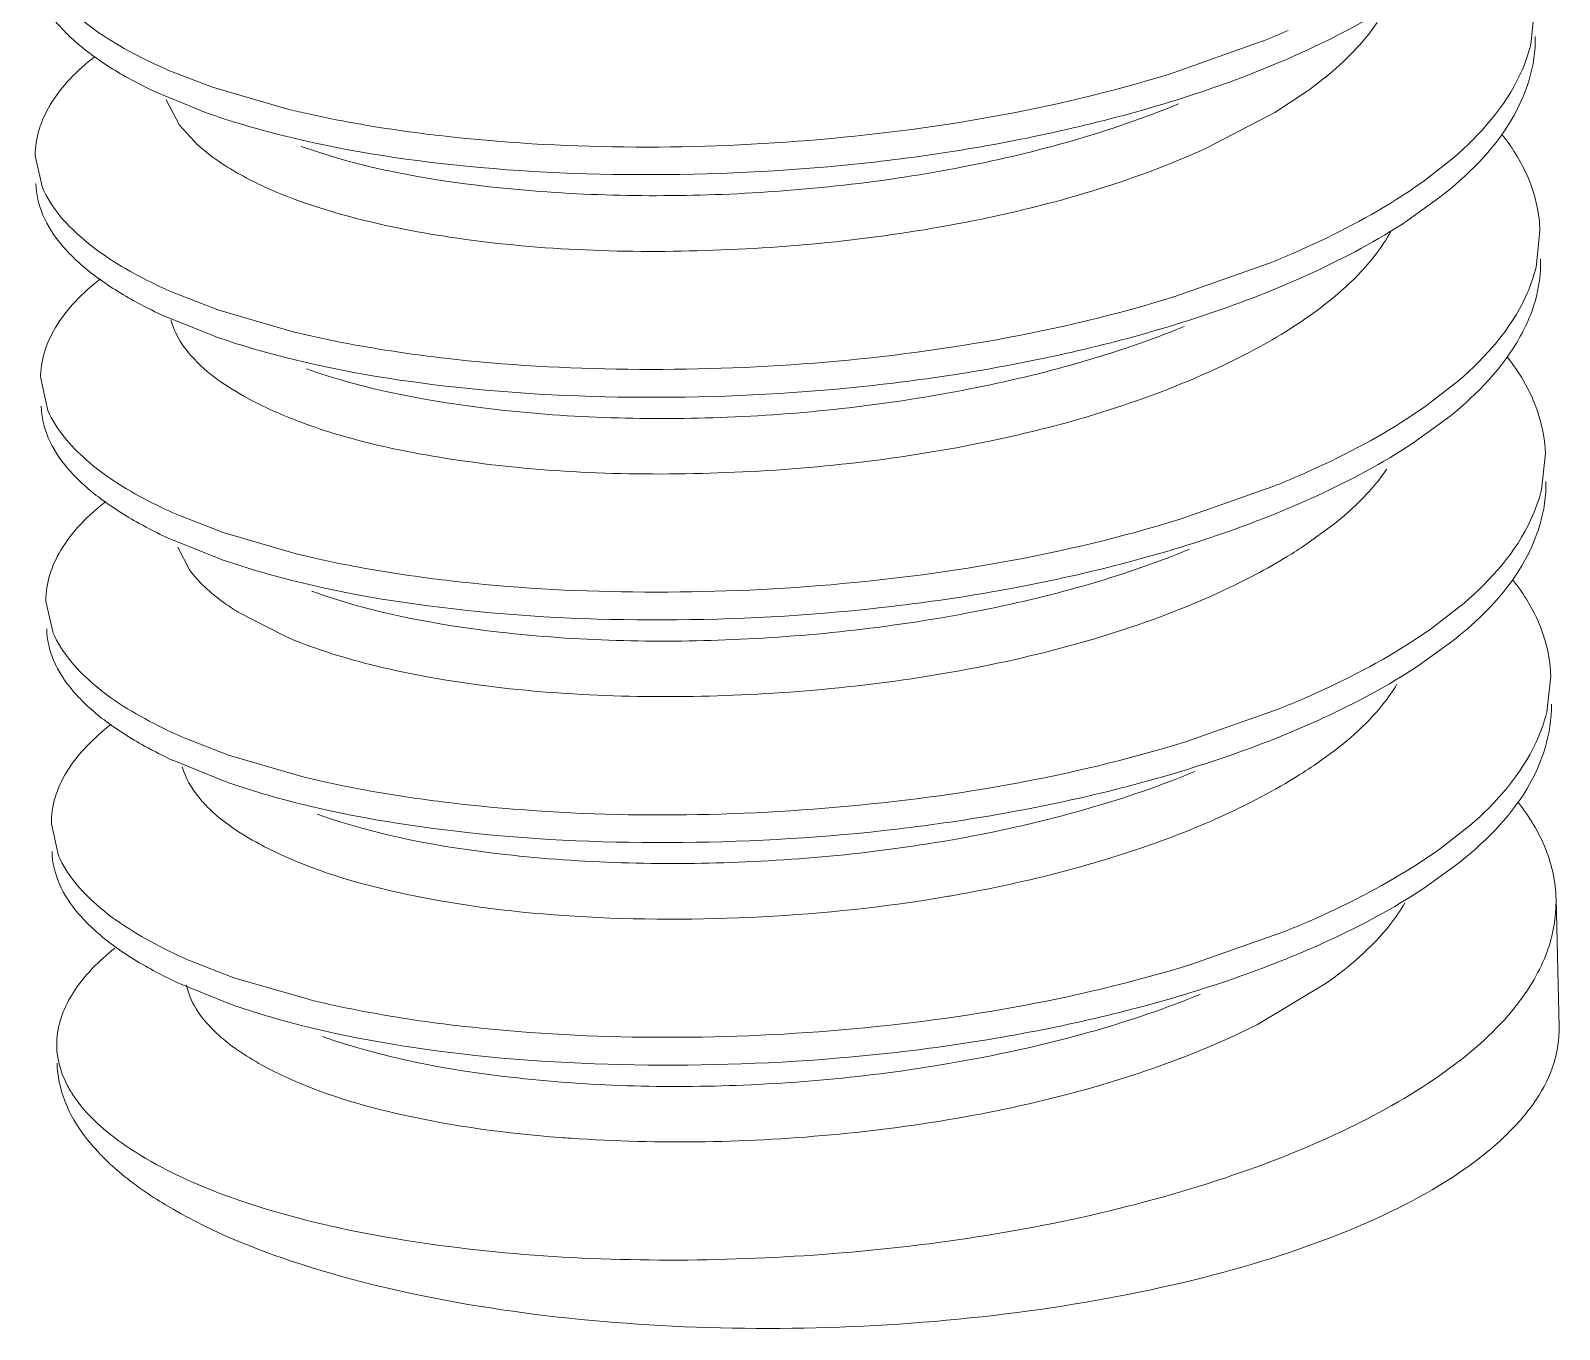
# Model space of a CAD drawing. Header units: millimetres. Extents: x 1991 to 2585, y -545 to -125.
# Drawn here: x 2501.577 to 2504.121, y -277.411 to -275.249 of the extents above; entities that cross this region are included whole.
import ezdxf

# ---------------------------------------------------------------- set-up
doc = ezdxf.new("R2010")
doc.units = ezdxf.units.MM
doc.header["$LTSCALE"] = 0.1
doc.layers.get('0').update_dxf_attribs({"lineweight": 13})

msp = doc.modelspace()

# ---------------------------------------------------------------- linework, layer by layer
at = {"color": 7, "linetype": 'Continuous'}
for p, q in [((2504.0793, -275.2123), (2504.0728, -275.2725)), ((2503.6275, -275.2666), (2503.4718, -275.3216)), ((2501.8792, -275.3436), (2501.8053, -275.315)), ((2502.0049, -275.3801), (2501.8792, -275.3436)), ((2501.7866, -275.3523), (2501.8708, -275.3866)), ((2501.8243, -275.4067), (2501.8025, -275.3643)), ((2503.6993, -275.3512), (2503.647, -275.3854)), ((2503.647, -275.3854), (2503.5337, -275.4447)), ((2501.8552, -275.44), (2501.8243, -275.4067)), ((2501.5966, -275.511), (2501.5845, -275.4578)), ((2503.9443, -275.461), (2503.8957, -275.4992)), ((2503.8676, -275.5656), (2503.9216, -275.5268)), ((2504.0882, -275.5828), (2504.0817, -275.6429)), ((2503.6365, -275.6371), (2503.4807, -275.6921)), ((2501.8881, -275.714), (2501.8142, -275.6854)), ((2501.7955, -275.7228), (2501.8797, -275.757)), ((2502.0139, -275.7506), (2501.8881, -275.714)), ((2501.6055, -275.8815), (2501.5935, -275.8282)), ((2503.9532, -275.8315), (2503.9046, -275.8696)), ((2503.8765, -275.9361), (2503.9306, -275.8972)), ((2504.0972, -275.9532), (2504.0906, -276.0134)), ((2503.6454, -276.0076), (2503.4896, -276.0625)), ((2501.897, -276.0845), (2501.8232, -276.0559)), ((2502.0227, -276.121), (2501.897, -276.0845)), ((2503.7448, -276.0712), (2503.6987, -276.1048)), ((2501.8044, -276.0933), (2501.8887, -276.1275)), ((2501.8412, -276.1466), (2501.8215, -276.1088)), ((2501.6145, -276.2519), (2501.6023, -276.1987)), ((2503.9621, -276.2019), (2503.9135, -276.2401)), ((2501.999, -276.2568), (2501.922, -276.2171)), ((2503.8854, -276.3065), (2503.9395, -276.2677)), ((2504.1061, -276.3237), (2504.0995, -276.3838)), ((2503.6542, -276.378), (2503.4985, -276.433)), ((2501.9059, -276.455), (2501.8321, -276.4263)), ((2501.8134, -276.4637), (2501.8975, -276.4979)), ((2502.0317, -276.4915), (2501.9059, -276.455)), ((2501.6233, -276.6224), (2501.6113, -276.5692)), ((2503.9713, -276.5724), (2503.9225, -276.6106)), ((2503.8943, -276.677), (2503.9484, -276.6382)), ((2504.115, -276.6942), (2504.1201, -276.9076)), ((2503.6632, -276.7485), (2503.5075, -276.8035)), ((2501.9148, -276.8254), (2501.841, -276.7968)), ((2502.0406, -276.8619), (2501.9148, -276.8254)), ((2501.8216, -276.8338), (2501.9064, -276.8684)), ((2503.7308, -276.8359), (2503.6238, -276.9002))]:
    msp.add_line(p, q, dxfattribs=at)
for centre, radius, start, end in [((2503.0026, -273.7149), 1.6729, 291.9348, 293.4742), ((2502.13, -274.5673), 0.8151, 243.1506, 246.5284), ((2502.1087, -274.6583), 0.7651, 241.1685, 245.1058), ((2502.4083, -273.7207), 1.7077, 256.3382, 257.3411), ((2503.0287, -274.1293), 1.6257, 291.9519, 293.5351), ((2502.1483, -274.9171), 0.8378, 243.2162, 246.5009), ((2502.1179, -275.0294), 0.7647, 241.1239, 245.0615), ((2502.4208, -274.0782), 1.7212, 256.3263, 257.3206), ((2503.0249, -274.4675), 1.6604, 291.9424, 293.4931), ((2502.1496, -275.3026), 0.821, 243.2141, 246.5688), ((2502.1188, -275.4161), 0.7466, 241.0603, 245.0952), ((2502.421, -274.4813), 1.6874, 256.3471, 257.3623), ((2503.0299, -274.8271), 1.6718, 291.9272, 293.4678), ((2502.1549, -275.682), 0.8113, 243.1547, 246.5493), ((2502.1253, -275.7903), 0.7422, 241.0852, 245.1465), ((2502.4351, -274.8318), 1.708, 256.3375, 257.3402), ((2502.6871, -274.2783), 2.4474, 279.7308, 280.2526), ((2503.0578, -275.2474), 1.6186, 291.9659, 293.5554), ((2502.1723, -276.0349), 0.8308, 243.1834, 246.4952), ((2502.1434, -276.1415), 0.7635, 241.6308, 245.0649), ((2502.4462, -275.1957), 1.7149, 256.3196, 257.3173), ((2503.7163, -276.6105), 0.4229, 320.2052, 322.2243), ((2503.0767, -275.839), 1.1939, 294.8338, 297.2714), ((2501.755, -276.9366), 0.1348, 176.1174, 181.2576), ((2502.6343, -274.774), 2.3241, 265.6482, 266.0774), ((2502.7091, -274.9984), 2.4049, 259.7458, 260.3128)]:
    msp.add_arc(centre, radius, start, end, dxfattribs=at)
for points, knots in [([(2501.5767, -275.1334), (2501.5771, -275.1513), (2501.586, -275.1894), (2501.6208, -275.2411), (2501.6734, -275.2885), (2501.7161, -275.3155), (2501.7397, -275.3286)], [0, 0, 0, 0, 0.202875, 0.429858, 0.694537, 1, 1, 1, 1]), ([(2501.7618, -275.2945), (2501.7225, -275.2746), (2501.6548, -275.2339), (2501.6014, -275.1722), (2501.5877, -275.1406)], [0, 0, 0, 0, 0.561312, 1, 1, 1, 1]), ([(2503.6394, -275.3086), (2503.6601, -275.3001), (2503.7355, -275.2672), (2503.8085, -275.2281), (2503.8587, -275.1952)], [0, 0, 0, 0, 0.271713, 1, 1, 1, 1]), ([(2503.8172, -275.2359), (2503.8101, -275.2465), (2503.7765, -275.2903), (2503.7338, -275.3266), (2503.6993, -275.3512)], [0, 0, 0, 0, 0.22992, 1, 1, 1, 1]), ([(2503.9216, -275.5268), (2503.9673, -275.491), (2504.0456, -275.4153), (2504.0816, -275.3076), (2504.0804, -275.2589)], [0, 0, 0, 0, 0.543633, 1, 1, 1, 1]), ([(2504.0728, -275.2725), (2504.0687, -275.2895), (2504.0425, -275.3623), (2503.9892, -275.4223), (2503.9443, -275.461)], [0, 0, 0, 0, 0.228245, 1, 1, 1, 1]), ([(2501.5845, -275.4578), (2501.5838, -275.4283), (2501.6068, -275.3618), (2501.6552, -275.3151), (2501.6838, -275.2923)], [0, 0, 0, 0, 0.446598, 1, 1, 1, 1]), ([(2503.4718, -275.3216), (2503.2775, -275.3815), (2502.8717, -275.4497), (2502.4611, -275.4475), (2502.2577, -275.4241)], [0, 0, 0, 0, 0.498081, 1, 1, 1, 1]), ([(2502.2588, -275.4704), (2502.376, -275.484), (2502.6138, -275.4949), (2502.9705, -275.4761), (2503.3158, -275.418), (2503.5369, -275.3508), (2503.6394, -275.3086)], [0, 0, 0, 0, 0.252473, 0.507945, 0.762977, 1, 1, 1, 1]), ([(2503.487, -275.3712), (2503.3725, -275.4183), (2503.1211, -275.4884), (2502.7336, -275.5305), (2502.3618, -275.5207), (2502.1272, -275.4778), (2502.0268, -275.442)], [0, 0, 0, 0, 0.250058, 0.523385, 0.784666, 1, 1, 1, 1]), ([(2501.8708, -275.3866), (2501.8982, -275.3963), (2502.0248, -275.4357), (2502.1561, -275.4586), (2502.2588, -275.4704)], [0, 0, 0, 0, 0.219973, 1, 1, 1, 1]), ([(2502.2577, -275.4241), (2502.238, -275.4218), (2502.163, -275.4123), (2502.0884, -275.3992), (2502.034, -275.3869)], [0, 0, 0, 0, 0.262178, 1, 1, 1, 1]), ([(2504.0249, -275.422), (2504.0437, -275.4459), (2504.0748, -275.4964), (2504.0875, -275.5549), (2504.0882, -275.5828)], [0, 0, 0, 0, 0.521599, 1, 1, 1, 1]), ([(2501.9699, -275.5111), (2501.9585, -275.506), (2501.918, -275.4863), (2501.8795, -275.4617), (2501.8552, -275.44)], [0, 0, 0, 0, 0.277511, 1, 1, 1, 1]), ([(2503.5337, -275.4447), (2503.41, -275.501), (2503.1374, -275.58), (2502.7163, -275.6249), (2502.3673, -275.6131), (2502.1198, -275.5658), (2502.0149, -275.5314), (2501.9699, -275.5111)], [0, 0, 0, 0, 0.255278, 0.527371, 0.793722, 0.907317, 1, 1, 1, 1]), ([(2503.8957, -275.4992), (2503.8805, -275.5101), (2503.8114, -275.5563), (2503.7369, -275.594), (2503.6779, -275.6198)], [0, 0, 0, 0, 0.224827, 1, 1, 1, 1]), ([(2501.5856, -275.5039), (2501.5861, -275.5218), (2501.595, -275.5598), (2501.6296, -275.6115), (2501.6822, -275.659), (2501.725, -275.6859), (2501.7487, -275.699)], [0, 0, 0, 0, 0.20279, 0.429586, 0.694059, 1, 1, 1, 1]), ([(2501.7708, -275.665), (2501.7314, -275.6451), (2501.6639, -275.6042), (2501.6103, -275.5427), (2501.5966, -275.511)], [0, 0, 0, 0, 0.560696, 1, 1, 1, 1]), ([(2503.6483, -275.6791), (2503.669, -275.6705), (2503.7445, -275.6377), (2503.8175, -275.5987), (2503.8676, -275.5656)], [0, 0, 0, 0, 0.271785, 1, 1, 1, 1]), ([(2503.8399, -275.5837), (2503.8328, -275.5966), (2503.7972, -275.6506), (2503.7472, -275.6938), (2503.7066, -275.7227)], [0, 0, 0, 0, 0.227586, 1, 1, 1, 1]), ([(2503.9306, -275.8972), (2503.9762, -275.8615), (2504.0373, -275.801), (2504.0831, -275.7029), (2504.0899, -275.6532), (2504.0893, -275.6293)], [0, 0, 0, 0, 0.541216, 0.777526, 1, 1, 1, 1]), ([(2504.0817, -275.6429), (2504.0776, -275.66), (2504.0516, -275.7328), (2503.9982, -275.7928), (2503.9532, -275.8315)], [0, 0, 0, 0, 0.228057, 1, 1, 1, 1]), ([(2501.5935, -275.8282), (2501.5928, -275.7988), (2501.6154, -275.7322), (2501.6641, -275.6855), (2501.6928, -275.6627)], [0, 0, 0, 0, 0.446108, 1, 1, 1, 1]), ([(2502.2677, -275.8409), (2502.3849, -275.8544), (2502.6226, -275.8655), (2502.9793, -275.8464), (2503.3247, -275.7886), (2503.5458, -275.7212), (2503.6483, -275.6791)], [0, 0, 0, 0, 0.252347, 0.507927, 0.762994, 1, 1, 1, 1]), ([(2503.4807, -275.6921), (2503.2864, -275.752), (2502.9807, -275.8041), (2502.5725, -275.8175), (2502.3673, -275.8062), (2502.2666, -275.7946)], [0, 0, 0, 0, 0.497924, 0.751572, 1, 1, 1, 1]), ([(2501.8396, -275.7855), (2501.8361, -275.7812), (2501.8235, -275.7646), (2501.8141, -275.7455), (2501.8103, -275.7308)], [0, 0, 0, 0, 0.269055, 1, 1, 1, 1]), ([(2503.7066, -275.7227), (2503.6954, -275.7307), (2503.6454, -275.7642), (2503.5919, -275.7924), (2503.5498, -275.8118)], [0, 0, 0, 0, 0.228906, 1, 1, 1, 1]), ([(2501.8797, -275.757), (2501.9072, -275.7668), (2502.0338, -275.8062), (2502.1651, -275.829), (2502.2677, -275.8409)], [0, 0, 0, 0, 0.220078, 1, 1, 1, 1]), ([(2503.4961, -275.7418), (2503.3815, -275.7886), (2503.1298, -275.8578), (2502.7426, -275.9019), (2502.3705, -275.8912), (2502.1363, -275.8475), (2502.0357, -275.8122)], [0, 0, 0, 0, 0.250006, 0.52334, 0.784675, 1, 1, 1, 1]), ([(2502.2666, -275.7946), (2502.2469, -275.7923), (2502.1719, -275.7828), (2502.0974, -275.7696), (2502.043, -275.7574)], [0, 0, 0, 0, 0.262094, 1, 1, 1, 1]), ([(2501.9727, -275.8786), (2501.9586, -275.8721), (2501.9104, -275.8475), (2501.8644, -275.8154), (2501.8396, -275.7855)], [0, 0, 0, 0, 0.285256, 1, 1, 1, 1]), ([(2504.0338, -275.7924), (2504.0435, -275.8047), (2504.0767, -275.8524), (2504.0961, -275.9108), (2504.0972, -275.9532)], [0, 0, 0, 0, 0.269823, 1, 1, 1, 1]), ([(2503.5498, -275.8118), (2503.4254, -275.8693), (2503.1501, -275.9501), (2502.7245, -275.9957), (2502.3717, -275.9831), (2502.1224, -275.935), (2502.0174, -275.8994), (2501.9727, -275.8786)], [0, 0, 0, 0, 0.255098, 0.528135, 0.794879, 0.90824, 1, 1, 1, 1]), ([(2501.5946, -275.8744), (2501.595, -275.8923), (2501.6039, -275.9303), (2501.6385, -275.9819), (2501.6911, -276.0295), (2501.7339, -276.0564), (2501.7575, -276.0695)], [0, 0, 0, 0, 0.202734, 0.429441, 0.694047, 1, 1, 1, 1]), ([(2501.7796, -276.0355), (2501.7403, -276.0156), (2501.6727, -275.9748), (2501.6192, -275.9131), (2501.6055, -275.8815)], [0, 0, 0, 0, 0.560839, 1, 1, 1, 1]), ([(2503.9046, -275.8696), (2503.8894, -275.8805), (2503.8204, -275.9269), (2503.7458, -275.9646), (2503.6868, -275.9902)], [0, 0, 0, 0, 0.225433, 1, 1, 1, 1]), ([(2503.6572, -276.0495), (2503.6779, -276.041), (2503.7534, -276.0082), (2503.8264, -275.9692), (2503.8765, -275.9361)], [0, 0, 0, 0, 0.271674, 1, 1, 1, 1]), ([(2503.8335, -275.979), (2503.8278, -275.9873), (2503.802, -276.0214), (2503.7703, -276.0509), (2503.7448, -276.0712)], [0, 0, 0, 0, 0.235455, 1, 1, 1, 1]), ([(2503.9395, -276.2677), (2503.9852, -276.2319), (2504.0638, -276.1562), (2504.0993, -276.0484), (2504.0982, -275.9998)], [0, 0, 0, 0, 0.544269, 1, 1, 1, 1]), ([(2501.6023, -276.1987), (2501.6016, -276.1692), (2501.6245, -276.1027), (2501.673, -276.056), (2501.7017, -276.0332)], [0, 0, 0, 0, 0.445945, 1, 1, 1, 1]), ([(2504.0906, -276.0134), (2504.0865, -276.0304), (2504.0605, -276.1033), (2504.0071, -276.1633), (2503.9621, -276.2019)], [0, 0, 0, 0, 0.22826, 1, 1, 1, 1]), ([(2503.4896, -276.0625), (2503.2952, -276.1223), (2502.9895, -276.1743), (2502.5813, -276.1882), (2502.3762, -276.1767), (2502.2755, -276.165)], [0, 0, 0, 0, 0.498039, 0.751664, 1, 1, 1, 1]), ([(2502.2766, -276.2113), (2502.3938, -276.2249), (2502.6315, -276.236), (2502.9882, -276.2168), (2503.3336, -276.159), (2503.5547, -276.0916), (2503.6572, -276.0495)], [0, 0, 0, 0, 0.252319, 0.507813, 0.763018, 1, 1, 1, 1]), ([(2503.5049, -276.1125), (2503.3905, -276.1596), (2503.1387, -276.2282), (2502.7515, -276.2716), (2502.3794, -276.2626), (2502.1451, -276.2181), (2502.0447, -276.1824)], [0, 0, 0, 0, 0.249813, 0.523216, 0.784672, 1, 1, 1, 1]), ([(2503.6987, -276.1048), (2503.6885, -276.1117), (2503.6439, -276.1401), (2503.5969, -276.1647), (2503.56, -276.1817)], [0, 0, 0, 0, 0.231895, 1, 1, 1, 1]), ([(2501.8887, -276.1275), (2501.9161, -276.1372), (2502.0427, -276.1767), (2502.174, -276.1995), (2502.2766, -276.2113)], [0, 0, 0, 0, 0.22013, 1, 1, 1, 1]), ([(2502.2755, -276.165), (2502.2558, -276.1627), (2502.1808, -276.1532), (2502.1063, -276.1401), (2502.0519, -276.1278)], [0, 0, 0, 0, 0.262011, 1, 1, 1, 1]), ([(2501.922, -276.2171), (2501.9135, -276.2118), (2501.8838, -276.1919), (2501.8564, -276.1675), (2501.8412, -276.1466)], [0, 0, 0, 0, 0.278247, 1, 1, 1, 1]), ([(2504.0426, -276.1629), (2504.0615, -276.1868), (2504.0927, -276.2373), (2504.1054, -276.2958), (2504.1061, -276.3237)], [0, 0, 0, 0, 0.521954, 1, 1, 1, 1]), ([(2503.56, -276.1817), (2503.4379, -276.2382), (2503.168, -276.3185), (2502.7492, -276.3653), (2502.4005, -276.3551), (2502.1514, -276.3103), (2502.0449, -276.2767), (2501.999, -276.2568)], [0, 0, 0, 0, 0.25305, 0.524375, 0.790948, 0.905803, 1, 1, 1, 1]), ([(2503.9135, -276.2401), (2503.8983, -276.251), (2503.8293, -276.2973), (2503.7547, -276.335), (2503.6957, -276.3607)], [0, 0, 0, 0, 0.225287, 1, 1, 1, 1]), ([(2501.6035, -276.2448), (2501.6039, -276.2627), (2501.6128, -276.3007), (2501.6474, -276.3524), (2501.7, -276.3999), (2501.7428, -276.4269), (2501.7665, -276.44)], [0, 0, 0, 0, 0.202768, 0.429538, 0.6944, 1, 1, 1, 1]), ([(2501.7886, -276.4059), (2501.7492, -276.386), (2501.6816, -276.3453), (2501.6281, -276.2836), (2501.6145, -276.2519)], [0, 0, 0, 0, 0.561233, 1, 1, 1, 1]), ([(2503.6661, -276.42), (2503.6868, -276.4115), (2503.7623, -276.3787), (2503.8353, -276.3396), (2503.8854, -276.3065)], [0, 0, 0, 0, 0.271624, 1, 1, 1, 1]), ([(2503.8503, -276.3372), (2503.8432, -276.3487), (2503.8089, -276.397), (2503.7632, -276.4362), (2503.726, -276.4626)], [0, 0, 0, 0, 0.228257, 1, 1, 1, 1]), ([(2503.9484, -276.6382), (2503.9941, -276.6023), (2504.0727, -276.5267), (2504.1082, -276.4189), (2504.1072, -276.3703)], [0, 0, 0, 0, 0.544285, 1, 1, 1, 1]), ([(2504.0995, -276.3838), (2504.0953, -276.4009), (2504.069, -276.4735), (2504.0162, -276.5339), (2503.9713, -276.5724)], [0, 0, 0, 0, 0.228898, 1, 1, 1, 1]), ([(2501.6113, -276.5692), (2501.6105, -276.5397), (2501.6335, -276.4732), (2501.682, -276.4265), (2501.7106, -276.4037)], [0, 0, 0, 0, 0.446428, 1, 1, 1, 1]), ([(2503.4985, -276.433), (2503.3043, -276.4929), (2502.8984, -276.5611), (2502.4879, -276.5589), (2502.2844, -276.5355)], [0, 0, 0, 0, 0.498104, 1, 1, 1, 1]), ([(2502.2855, -276.5818), (2502.4027, -276.5954), (2502.6404, -276.6065), (2502.9971, -276.5873), (2503.3425, -276.5295), (2503.5637, -276.4621), (2503.6661, -276.42)], [0, 0, 0, 0, 0.252337, 0.507853, 0.763038, 1, 1, 1, 1]), ([(2503.726, -276.4626), (2503.7139, -276.4712), (2503.6594, -276.5074), (2503.6011, -276.5377), (2503.5551, -276.5585)], [0, 0, 0, 0, 0.227553, 1, 1, 1, 1]), ([(2501.8712, -276.5414), (2501.866, -276.5362), (2501.8481, -276.5167), (2501.8341, -276.4929), (2501.8289, -276.4744)], [0, 0, 0, 0, 0.275402, 1, 1, 1, 1]), ([(2503.5138, -276.4825), (2503.3993, -276.5296), (2503.1478, -276.5998), (2502.7603, -276.642), (2502.3885, -276.632), (2502.154, -276.5892), (2502.0536, -276.5534)], [0, 0, 0, 0, 0.250076, 0.523397, 0.784666, 1, 1, 1, 1]), ([(2501.8975, -276.4979), (2501.925, -276.5077), (2502.0515, -276.5472), (2502.1829, -276.5699), (2502.2855, -276.5818)], [0, 0, 0, 0, 0.219958, 1, 1, 1, 1]), ([(2502.2844, -276.5355), (2502.2647, -276.5332), (2502.1897, -276.5237), (2502.1152, -276.5105), (2502.0608, -276.4983)], [0, 0, 0, 0, 0.262188, 1, 1, 1, 1]), ([(2501.9939, -276.621), (2501.9814, -276.6153), (2501.9377, -276.5937), (2501.896, -276.5663), (2501.8712, -276.5414)], [0, 0, 0, 0, 0.28032, 1, 1, 1, 1]), ([(2504.0516, -276.5333), (2504.0705, -276.5572), (2504.1016, -276.6077), (2504.1143, -276.6662), (2504.1149, -276.6942)], [0, 0, 0, 0, 0.521537, 1, 1, 1, 1]), ([(2503.5551, -276.5585), (2503.5233, -276.5727), (2503.3836, -276.6289), (2503.2366, -276.666), (2503.1227, -276.6866)], [0, 0, 0, 0, 0.231115, 1, 1, 1, 1]), ([(2501.6124, -276.6154), (2501.6128, -276.6336), (2501.6222, -276.6724), (2501.6579, -276.7249), (2501.7123, -276.7729), (2501.7564, -276.8002), (2501.7807, -276.8133)], [0, 0, 0, 0, 0.201898, 0.428405, 0.693714, 1, 1, 1, 1]), ([(2503.1008, -276.6905), (2502.9992, -276.7079), (2502.7931, -276.7294), (2502.4919, -276.7297), (2502.2226, -276.6976), (2502.0603, -276.6515), (2501.9939, -276.621)], [0, 0, 0, 0, 0.275692, 0.55308, 0.804319, 1, 1, 1, 1]), ([(2503.9225, -276.6106), (2503.9073, -276.6215), (2503.8381, -276.6676), (2503.7636, -276.7054), (2503.7046, -276.7311)], [0, 0, 0, 0, 0.22548, 1, 1, 1, 1]), ([(2501.7975, -276.7764), (2501.7582, -276.7565), (2501.6906, -276.7156), (2501.637, -276.6541), (2501.6233, -276.6224)], [0, 0, 0, 0, 0.560941, 1, 1, 1, 1]), ([(2503.675, -276.7904), (2503.6957, -276.7819), (2503.7712, -276.7491), (2503.8443, -276.7101), (2503.8943, -276.677)], [0, 0, 0, 0, 0.271753, 1, 1, 1, 1]), ([(2504.1149, -276.6942), (2504.1156, -276.7244), (2504.104, -276.7884), (2504.0708, -276.8435), (2504.0506, -276.8696)], [0, 0, 0, 0, 0.47788, 1, 1, 1, 1]), ([(2503.8634, -276.701), (2503.8561, -276.7134), (2503.82, -276.7658), (2503.7708, -276.8078), (2503.7308, -276.8359)], [0, 0, 0, 0, 0.227705, 1, 1, 1, 1]), ([(2501.6205, -276.9275), (2501.6223, -276.9001), (2501.6461, -276.8406), (2501.6907, -276.7974), (2501.7169, -276.7763)], [0, 0, 0, 0, 0.448977, 1, 1, 1, 1]), ([(2502.2944, -276.9523), (2502.4116, -276.9658), (2502.6494, -276.9769), (2503.0062, -276.9577), (2503.3515, -276.8999), (2503.5726, -276.8325), (2503.675, -276.7904)], [0, 0, 0, 0, 0.252388, 0.507988, 0.763083, 1, 1, 1, 1]), ([(2503.5075, -276.8035), (2503.3132, -276.8633), (2503.0074, -276.9152), (2502.5993, -276.929), (2502.3941, -276.9176), (2502.2933, -276.9059)], [0, 0, 0, 0, 0.497934, 0.751565, 1, 1, 1, 1]), ([(2501.8608, -276.8898), (2501.8577, -276.8857), (2501.8468, -276.8697), (2501.8389, -276.8515), (2501.836, -276.8376)], [0, 0, 0, 0, 0.267021, 1, 1, 1, 1]), ([(2501.9064, -276.8684), (2501.9339, -276.8782), (2502.0604, -276.9177), (2502.1918, -276.9404), (2502.2944, -276.9523)], [0, 0, 0, 0, 0.219974, 1, 1, 1, 1]), ([(2503.5228, -276.8532), (2503.4083, -276.9), (2503.1566, -276.969), (2502.7694, -277.0133), (2502.3973, -277.0028), (2502.1631, -276.9588), (2502.0625, -276.9235)], [0, 0, 0, 0, 0.24997, 0.523328, 0.784679, 1, 1, 1, 1]), ([(2502.2933, -276.9059), (2502.2736, -276.9037), (2502.1987, -276.8941), (2502.1241, -276.881), (2502.0697, -276.8688)], [0, 0, 0, 0, 0.262079, 1, 1, 1, 1]), ([(2501.9985, -276.9895), (2501.97, -276.9763), (2501.9199, -276.9487), (2501.8762, -276.9104), (2501.8608, -276.8898)], [0, 0, 0, 0, 0.550167, 1, 1, 1, 1]), ([(2504.0412, -276.8812), (2504.0093, -276.9196), (2503.9233, -276.9934), (2503.761, -277.0854), (2503.5569, -277.1656), (2503.2397, -277.2512), (2502.816, -277.303), (2502.4721, -277.2961), (2502.3022, -277.2764)], [0, 0, 0, 0, 0.081725, 0.183243, 0.304401, 0.439538, 0.720155, 1, 1, 1, 1]), ([(2504.1201, -276.9075), (2504.1206, -276.9279), (2504.114, -276.9708), (2504.0828, -277.0321), (2504.0321, -277.0907), (2503.9333, -277.1699), (2503.7644, -277.2551), (2503.5189, -277.3325), (2503.2323, -277.3859), (2502.9229, -277.4119), (2502.6102, -277.4085), (2502.4039, -277.386), (2502.3045, -277.369)], [0, 0, 0, 0, 0.030509, 0.063812, 0.101932, 0.146, 0.252971, 0.383327, 0.531381, 0.689379, 0.848539, 1, 1, 1, 1]), ([(2503.5781, -276.9225), (2503.5615, -276.9302), (2503.4901, -276.9614), (2503.4162, -276.9869), (2503.3591, -277.0037)], [0, 0, 0, 0, 0.235757, 1, 1, 1, 1]), ([(2501.647, -277.0201), (2501.6429, -277.0138), (2501.6286, -276.9891), (2501.6207, -276.9605), (2501.6202, -276.9396)], [0, 0, 0, 0, 0.266673, 1, 1, 1, 1]), ([(2502.281, -277.3649), (2502.1895, -277.3483), (2502.0245, -277.3087), (2501.8376, -277.2307), (2501.7263, -277.154), (2501.6681, -277.0958), (2501.6308, -277.0336), (2501.6214, -276.9889), (2501.6208, -276.9676)], [0, 0, 0, 0, 0.341435, 0.621917, 0.737072, 0.836108, 0.921918, 1, 1, 1, 1]), ([(2502.458, -277.0914), (2502.3698, -277.0846), (2502.2133, -277.064), (2502.061, -277.0187), (2501.9985, -276.9895)], [0, 0, 0, 0, 0.561725, 1, 1, 1, 1]), ([(2503.3591, -277.0037), (2503.217, -277.0455), (2502.9225, -277.0974), (2502.6241, -277.1028), (2502.4753, -277.0926)], [0, 0, 0, 0, 0.498288, 1, 1, 1, 1]), ([(2502.3022, -277.2764), (2502.2227, -277.2672), (2502.0777, -277.2437), (2501.8859, -277.1875), (2501.7421, -277.117), (2501.6694, -277.0543), (2501.647, -277.0201)], [0, 0, 0, 0, 0.333951, 0.611507, 0.829731, 1, 1, 1, 1])]:
    msp.add_open_spline(points, degree=3, knots=knots, dxfattribs=at)

doc.saveas('drawing.dxf')
